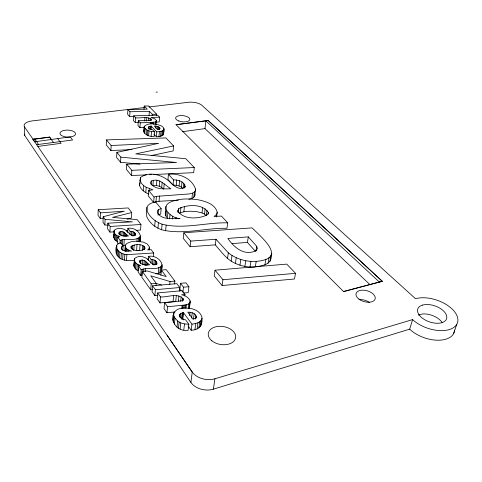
<?xml version="1.0" encoding="UTF-8"?>
<svg xmlns="http://www.w3.org/2000/svg" width="482" height="482" viewBox="0 0 482 482"><rect width="100%" height="100%" fill="white"/><g stroke="black" fill="none" stroke-linecap="round" stroke-linejoin="round"><path stroke-width="0.72" d="M134.9 260.16C128.79 260.876 120.922 261.25 117.12 255.34C115.361 251.345 114.716 243.374 120.693 242.85L123.103 246.224L122.838 250.538M116.168 253.345L116.487 245.615M34.62 141.81L72.204 136.605A7.814 3.507 2 0 0 72.288 130.869A7.814 3.507 2 0 0 60.238 132.454A7.814 3.507 2 0 0 68.366 137.111L70.378 137.051L72.583 139.967L53.46 142.491L49.604 137.069L33.029 139.22L34.62 141.81L36.566 141.557L34.885 139.111L33.029 139.22L24.582 127.007A11.357 4.971 1.1 0 1 32.113 120.922L144.504 107.522M156.319 136.749L156.716 131.845L151.27 126.115L149.137 126.495L148.257 127.561L148.751 128.345L150.42 129.248L152.493 129.64L154.529 131.797L154.144 136.707C150.408 136.539 145.594 135.737 143.889 131.899L144.245 126.35C148.709 122.229 156.71 123.754 161.838 126.145C165.109 127.826 163.97 131.966 163.314 134.779C161.524 136.605 158.674 136.478 156.319 136.749L153.854 134.129M143.889 131.899L144.245 126.35M184.799 295.93L184.974 294.442L182.118 290.664L157.722 292.948L160.56 296.918C167.495 297.539 177.966 292.285 183.262 299.021L182.865 300.407L182.069 300.786L164.621 302.6L164.031 308.607L166.953 312.746L174.966 311.956M118.97 232.583L118.958 233.252C120.717 236.68 125.26 236.108 128.501 236.035C125.754 234.234 123.29 230.101 119.409 232.041L118.891 234.005M127.128 219.147L131.375 218.045L131.737 212.514L128.212 207.935L98.226 209.706L98.003 215.267L100.25 218.442L103.214 218.219M100.25 218.442L100.485 212.863L98.226 209.706M148.974 106.992L189.167 102.196A10.08 4.205 6.3 0 1 202.223 105.612L415.508 298.707A26.667 14.785 18.9 0 1 451.767 308.685A26.667 14.785 18.9 0 1 448.85 329.7A26.667 14.785 18.9 0 1 412.61 319.59L214.924 378.768A16.701 11.562 8.5 0 1 192.246 372.032L100.943 238.548M151.366 155.578L173.116 150.926L173.586 145.938L165.904 137.912L106.492 139.907L106.269 144.955L110.902 150.577L131.935 149.577M100.485 212.863L124.338 211.2L103.232 216.713L102.985 222.304L104.853 224.943L108.522 225.275M104.853 224.943L105.106 219.334L103.232 216.713M110.902 150.577L111.143 145.498L106.492 139.907M105.106 219.334L132.423 221.847L107.854 223.178L107.582 228.811L109.926 232.113L113.656 231.866M109.926 232.113L110.203 226.468L107.854 223.178M111.143 145.498L158.638 143.323L116.885 152.39L116.62 157.512L120.56 162.301L140.027 164.145M117.825 241.819L115.204 240.175L113.565 237.391L114.198 230.288C118 226.938 124.314 228.341 127.646 231.752C129.471 233.77 132.086 237.126 135.129 235.234L135.496 234.565C135.231 232.137 132.297 231.107 130.152 231.318L127.911 228.305C135.496 227.136 142.949 233.668 139.955 241.699L139.666 240.512M114.011 233.83L113.565 237.391M114.126 231.703L114.198 230.288M114.324 239.18L114.626 233.493L113.866 231.715M115.204 240.175L115.511 234.481L114.626 233.493M120.56 162.301L120.849 157.144L116.885 152.39M116.379 241.078L116.692 235.379L115.511 234.481M116.795 247.615L116.879 246.182M116.692 235.379L119.843 236.644L117.771 237.054L117.451 242.759L118.241 243.874M118.066 237.548L118.144 236.126M117.12 255.34L117.445 249.555L116.487 247.573M119.289 234.168L119.409 232.041M118.277 256.779L118.608 250.995L117.445 249.555M120.126 235.252L120.337 231.709M119.988 243.247L120.151 240.385L117.771 237.054M143.998 109.42L144.232 106.052L147.227 109.119L127.899 109.559L127.622 114.33L129.67 116.548L133.394 116.451M119.56 257.972L119.904 252.176L118.608 250.995M121.084 243.597L121.295 240.024C127.121 237.927 136.78 241.837 140.376 236.029M121.819 235.855L122.073 231.607M121.006 258.924L121.356 253.128L119.904 252.176M120.849 157.144L176.532 162.512L126.724 164.199L126.411 169.399L131.484 175.55L146.474 174.858M121.645 249.555L121.819 246.676L123.103 246.224M129.67 116.548L129.959 111.764L127.899 109.559M122.765 239.771L122.422 245.489L125.326 245.242M123.187 236.204L123.446 231.956M122.639 259.653L122.994 253.857L121.356 253.128M124.332 236.156L124.549 232.619M123.916 245.332L124.266 239.62M125.29 236.294L125.465 233.463M124.977 251.086L125.453 245.085L126.844 243.41L131.297 241.675L136.153 241.175L143.359 242.121L147.191 243.982L149.227 246.573L149.221 249.917M124.464 260.166L124.826 254.363L122.994 253.857M125.181 249.393L125.453 245.085M125.236 251.411L125.29 246.055M155.692 122.097L159.241 121.982L159.632 117.192L157.644 115.18L133.737 115.807L133.436 120.621L135.315 122.651L138.882 122.555M126.645 236.264L126.736 234.848M190.167 300.967L189.354 308.564L190.167 300.967C188.811 297.37 185.1 295.52 181.563 294.731L184.974 294.442M125.923 251.062L126.103 248.182L125.507 247.097M127.646 232.529L127.911 228.305M131.484 175.55L131.815 170.315L126.724 164.199M126.874 251.315L127.013 249.152L126.103 248.182M135.315 122.651L135.623 117.825L133.737 115.807M126.489 260.455L126.862 254.659L124.826 254.363M128.14 251.393L128.236 249.947L127.013 249.152M129.923 234.855L130.152 231.318M135.623 117.825C140.636 118.548 147.323 115.794 151.583 119.476L150.679 120.301L138.316 120.705L137.991 125.555L139.925 127.646L144.341 127.519M131.435 235.584L131.719 231.348M131.164 248.338L131.309 246.188C135.279 244.079 142.817 243.314 145.16 247.983L144.775 248.947C140.858 251.23 133.002 251.917 130.809 247.115L131.309 246.188M139.925 127.646L140.256 122.783L138.316 120.705M132.785 235.957L133.074 231.722M132.201 249.766L132.496 245.465M133.93 235.873L134.171 232.342M134.821 235.252L134.972 233.131M133.779 250.7L134.177 244.97M135.279 235.24L135.376 233.824M138.587 268.685L138.424 270.872L135.623 269.07L133.803 266.01L134.502 258.611C138.376 254.827 145.166 256.49 148.595 260.135C150.547 262.226 153.306 266.052 156.548 263.925L156.903 263.184C156.572 260.605 153.529 259.376 151.191 259.635L148.727 256.322C156.162 254.918 164.603 261.979 161.584 269.848M148.89 194.077C144.865 192.475 140.949 189.824 139.515 185.528L140.431 177.551C148.601 171.194 161.078 174.424 168.441 180.66C172.683 184.455 178.226 190.962 184.522 187.444L185.16 186.179C183.937 181.346 177.972 179.672 173.538 179.907L168.435 174.213C179.214 173.086 191.872 178.286 195.547 189.083L194.734 195.927L193.794 197.325L191.908 198.47L188.86 199.253M134.249 262.244L133.803 266.01M134.351 260.792L134.502 258.611M140.244 180.184L140.431 177.551M144.684 121.024L144.931 117.59M144.365 128.543L143.901 131.237M144.184 132.622L144.534 127.73L144.239 127.013M134.665 267.98L135.081 262.148L134.213 260.19M136.966 241.434L137.171 238.59M144.769 133.387L145.118 128.489L144.534 127.73M137.008 244.657L136.593 250.381L139.623 250.513L140.045 244.796M135.623 269.07L136.045 263.238L135.081 262.148M146.552 121.072L146.805 117.638M138.424 241.723L138.683 238.168M146.498 134.833L146.853 129.929L145.118 128.489M136.888 270.059L137.31 264.22L136.045 263.238M139.34 241.831L139.653 237.572M143.226 190.854L143.618 185.528L141.654 183.612L139.888 180.232M148.414 120.621L148.619 117.873M131.737 212.514L112.529 217.376L137.25 219.659L140.955 224.473L140.545 230.071L136.063 230.372M147.498 135.382L147.86 130.471L146.853 129.929M149.059 115.379L149.36 111.306L129.959 111.764M139.816 241.807L140.184 236.843M148.317 128.333L148.42 126.941M137.31 264.22L140.654 265.6L138.509 266.064L138.075 271.908L140.678 275.596L141.853 275.186L142.304 269.324C148.064 267.016 159.018 271.119 162.054 264.769M138.75 266.492L138.858 265.034M148.926 129.278L149.137 126.495M148.607 135.828L148.974 130.917L147.86 130.471M150.041 120.41L150.197 118.349M139.852 262.69L140.015 260.509C144.148 258.364 146.733 262.973 149.667 264.859C146.287 265.076 140.25 265.51 139.575 261.117L140.015 260.509M150.053 129.7L150.312 126.224M150.492 123.886L150.595 122.506L155.312 121.988L156.252 121.404L156.391 120.614L154.614 118.747L151.047 117.427L159.632 117.192M145.781 192.613L146.185 187.275L143.618 185.528M150.456 129.646L150.721 126.17M151.264 120.488L151.366 119.114M150.709 129.616L150.974 126.133M151.113 123.862L151.221 122.482M140.69 263.768L140.961 260.135M151.005 129.592L151.27 126.115M152.179 115.662L152.282 114.3L149.36 111.306M151.944 123.838L152.047 122.458M142.389 250.483L142.774 245.477M151.143 136.43L151.517 131.514L148.974 130.917M140.678 275.596L141.13 269.733L138.509 266.064M152.794 123.802L152.902 122.422M142.437 264.365L142.774 260.009M143.594 249.634L143.871 246.055M146.962 207.314L146.54 212.791L146.769 216.749C149.577 222.955 155.234 227.522 161.59 229.751C182.949 235.15 205.326 227.811 226.938 228.305L227.709 222.841L221.461 216.081L214.044 216.484L216.484 214.46L217.231 212.237C215.159 204.067 205.531 201.349 198.247 199.807C189.221 198.482 179.629 198.409 171.026 201.783C158.259 207.326 172.339 218.623 180.063 218.635C172.683 218.226 161.741 220.437 157.433 212.67L157.343 210.959L158.488 209.537L161.157 208.658L155.559 201.898C152.216 202.554 148.227 203.766 146.962 207.314L147.197 211.249C150.035 217.448 155.728 221.967 162.091 224.19C183.534 229.583 206.007 222.316 227.709 222.841M153.403 124.44L153.565 122.368M174.58 284.031L174.888 281.09L166.26 269.673L161.368 270.065L166.236 276.578L147.161 270.968L142.304 271.372L141.847 277.246L150.709 289.778L152.86 289.592M146.185 187.275L152.939 189.781L148.643 190.517L148.227 195.873L153.638 202.434L159.036 201.283L178.334 200.187M144.443 249.688L144.666 246.826M149.155 190.739L149.312 188.733M143.877 264.738L144.22 260.388M143.606 271.962L143.835 269.034M155.096 124.748L155.312 121.988M156.566 115.56L156.674 114.198L148.558 105.968L144.232 106.052M151.125 184.949L151.438 180.985C159.415 177.418 164.88 185.395 170.917 188.811C164.055 188.83 154.897 189.932 150.643 183.268L150.595 182.003L151.438 180.985M155.716 128.17L155.879 126.085L154.294 125.965L157.686 129.507L159.789 128.941L160.163 128.399L158.698 126.856L155.879 126.085M155.981 124.85L156.391 120.614M145.052 265.468L145.401 261.111M145.16 271.788L145.389 268.86M146.1 265.672L146.389 262.033M157.156 129.14L157.379 126.362M153.312 180.382L152.884 185.66C156.843 184.961 160.892 186.299 163.723 189.119L164.193 183.829M158.47 129.64L158.698 126.856M147.655 265.016L147.769 263.558M148.378 260.654L148.727 256.322M158.982 136.52L159.385 131.616L162.223 130.935L163.994 129.266M159.566 129.694L159.741 127.61M153.638 202.434L154.077 197.042L148.643 190.517M156.457 185.51L156.897 180.238M160.566 136.225L160.976 131.327M150.89 263.256L151.191 259.635M155.981 201.747L156.433 196.361L189.438 193.927L192.499 193.155L194.391 192.023L195.331 190.637L195.547 189.083M161.813 135.828L162.223 130.935M154.686 226.233L155.156 220.684M162.723 135.34L163.139 130.453M176.02 124.699L208.164 120.572L382.214 281.229L208.182 120.434L176.02 124.699L343.612 291.616L382.172 281.392M163.314 134.779L163.729 129.893M152.396 264.726L152.824 259.659M163.651 132.056L163.946 128.574M159.337 186.203L159.789 180.925M153.348 256.569L153.656 252.972L151.155 249.664L147.619 249.893L148.902 248.881L149.396 247.766M150.709 289.778L151.215 283.85L142.304 271.372M159.036 201.283L159.5 195.903M158.072 214.327L158.488 209.537M153.812 265.124L154.252 260.057M179.352 291.23L179.75 287.531L176.816 283.645L152.601 285.784L152.083 291.724L154.861 295.647L157.801 295.382M157.951 228.215L158.433 222.66M161.711 187.486L162.169 182.208M155.047 265.082L155.427 260.738M156.035 264.498L156.295 261.599M161.157 208.658L160.675 214.116L158.018 215.008M156.554 264.546L156.746 262.365M156.777 264.636L156.903 263.184M154.861 295.647L155.397 289.694L152.601 285.784M156.066 285.639L156.264 283.416L150.739 275.782L170.025 281.518L174.888 281.09M161.59 229.751L162.091 224.19M155.746 273.8L158.289 273.451L158.819 267.618M168.435 174.213L167.959 179.431L172.574 184.636M157.722 292.948L157.174 298.918L159.994 302.901L175.689 301.605L176.322 295.647M158.289 273.451L159.843 272.969L160.379 267.149M167.881 212.652L167.368 218.135L165.916 215.918L165.296 213.815L165.989 206.429M165.916 215.918L166.423 210.447M161.368 266.48L160.831 272.3L159.843 272.969M160.892 275.174L161.368 270.065M161.35 271.48L161.892 265.666M165.621 230.836L166.145 225.275M159.994 302.901L160.56 296.918M169.598 218.744L169.989 214.629M173.538 179.907L173.038 185.154C176.52 184.986 180.238 185.829 182.798 188.317M165.296 213.815L165.489 211.869M172.472 219.015L172.737 216.261M176.249 185.245L176.767 180.003M179.093 185.974L179.617 180.732M175.99 218.93L176.129 217.557M169.724 284.464L170.025 281.518M166.953 312.746L167.561 306.715L164.621 302.6M177.587 211.953L178.611 208.736C187.341 204.446 202.44 203.452 208.351 212.586L208.182 213.942M178.201 212.815L178.611 208.736M181.455 187.185L181.991 181.931M167.14 335.309L192.222 372.218M179.244 213.46L180.431 212.743L180.991 207.314M183.317 188.04L183.793 183.443M184.425 188.058L184.769 184.769M173.056 301.66L173.677 295.701M185.022 187.498L185.16 186.179M180.431 212.743L183.871 211.785L184.449 206.368M191.203 330.266L191.95 324.187L183.54 312.697L182.196 313.005L180.551 313.662L179.581 314.65L179.418 315.945L181.304 318.602L185.678 319.94L188.83 324.266L188.101 330.357C170.622 332.574 165.904 306.54 185.715 308.082C191.969 307.968 199.644 310.239 201.831 316.77C203.049 325.079 199.524 329.899 191.203 330.266L188.125 326.019M172.99 321.205L173.58 313.77M173.478 317.21L173.978 312.505M173.478 322.675L174.129 316.608L173.634 315.144M183.829 232.758L183.226 238.343L190.137 246.736L215.243 244.862C221.292 251.652 226.691 259.696 235.367 263.395C241.578 266.203 248.441 267.492 255.249 267.058L256.201 261.395C286.736 258.707 264.076 239.566 252.062 227.89L183.829 232.758L190.782 241.102L190.137 246.736M174.388 324.211L175.038 318.138L174.129 316.608M178.34 301.196L178.906 295.984M183.479 293.02L188.233 292.616L188.92 286.724L185.938 282.856L180.509 283.296L179.864 289.182L181.124 290.851M173.586 145.938L135.749 153.872L185.835 158.729L194.27 167.537L193.704 172.664L153.222 174.544M176.996 327.085L177.665 321L175.038 318.138M191.908 198.47L192.499 193.155M180.684 301.298L181.184 296.828M179.352 316.668L179.581 314.65M178.479 328.146L179.159 322.06L177.665 321M182.883 292.339L183.461 287.176L180.509 283.296M180.099 317.692L180.551 313.662M193.794 197.325L194.391 192.023M182.576 301.28L182.913 298.298M181.816 308.643L182.196 305.305C184.943 304.986 188.227 305.01 190.065 302.588M183.094 300.509L183.262 299.021M180.105 328.983L180.798 322.892L179.159 322.06M182.196 313.005L181.515 319.042L182.847 318.735L183.726 319.952M182.696 308.54L183.07 305.208M182.082 318.897L182.768 312.86M182.431 318.807L183.124 312.77M183.865 308.42L184.245 305.088M182.847 318.735L183.54 312.697M369.875 284.543L204.989 128.604L205.874 120.874L379.448 282.115M185.064 308.275L185.45 304.949M185.992 308.112L186.377 304.787M183.787 330.025L184.498 323.934L180.798 322.892M188.257 308.516L188.805 303.865M189.679 315.608L190.083 312.264L187.817 312.149L193.053 319.229L195.975 317.867L196.445 316.71C195.674 313.933 192.74 312.583 190.083 312.264M207.019 210.266L206.35 215.677L204.495 214.122L202.048 212.942L202.693 207.543M191.589 318.072L192.24 312.716M204.495 214.122L205.151 208.718M193.511 318.994L194.174 313.637M195.24 319.132L195.74 315.108M196.276 318.054L196.445 316.71M194.963 329.567L195.728 323.494C198.391 322.777 201.687 321.325 201.994 318.204M197.186 328.82L197.963 322.753M454.622 330.08A26.456 14.924 19.2 0 1 437.421 340.22A26.456 14.924 19.2 0 1 409.664 329.158L213.369 389.173A16.551 11.64 8.5 0 1 190.914 382.437L192.246 372.032M198.903 327.887L199.687 321.825M200.138 326.796L200.928 320.741M201.223 321.464L201.398 320.12M200.904 325.579L201.693 319.53M216.219 216.496L216.484 214.46M216.611 216.972L217.231 212.237M215.243 244.862L215.99 239.277L190.782 241.102M215.014 270.197L214.225 275.969L222.106 285.531L294.43 279.018L295.574 273.336L286.742 264.112L215.014 270.197L222.943 279.723L222.106 285.531M194.734 195.927L194.951 194.367M227.51 258.466L228.329 252.815L215.99 239.277M231.179 261.13L232.017 255.466L228.329 252.815M213.369 389.173L214.924 378.768M235.367 263.395L236.222 257.725L232.017 255.466M239.952 265.196L240.831 259.521L236.222 257.725M255.364 251.303L247.435 242.41L248.308 236.879L227.847 238.433C234.083 247.64 244.862 256.647 256.358 250.417L257.376 248.495L256.719 246.302L248.308 236.879M244.862 266.45L245.766 260.78L240.831 259.521M250.007 267.1L250.935 261.431L256.201 261.395M255.906 251.176L256.719 246.302M256.731 266.823L264.901 264.871L265.895 259.232M264.901 264.871L268.04 263.178L269.04 257.557M268.04 263.178L269.968 261.208L270.968 255.599M269.968 261.208L270.818 259.009L271.818 253.412M139.515 185.528L140.057 182.823M208.351 212.586L207.772 214.52C199.59 219.183 182.805 220.111 177.725 210.586M409.664 329.158L412.61 319.59M172.936 319.825L173.333 318.554M453.484 333.845L456.773 324.326M121.819 246.676L121.217 248.236C122.94 252.038 128.206 250.923 131.55 251.086L128.236 249.947M418.346 315.047L422.726 313.945A15.111 8.519 19.2 0 1 442.048 322.289M141.13 269.733L142.304 269.324M120.151 240.385L121.295 240.024M154.077 197.042L156.433 196.361M343.654 291.453L382.214 281.229M191.95 324.187L195.728 323.494M182.702 131.67L204.989 128.604M32.945 139.376L49.598 137.195M53.46 142.491L36.656 144.66L33.029 139.22M37.867 146.432L61.118 143.311L57.689 138.665M156.132 92.189L157.421 92.044M183.871 211.785L189.763 211.206L196.18 211.532L202.048 212.942M167.561 306.715L182.196 305.305M155.397 289.694L179.75 287.531M222.943 279.723L295.574 273.336M151.215 283.85L156.264 283.416M156.716 131.845L159.385 131.616M183.461 287.176L188.92 286.724M147.317 259.183L148.781 259.069M232.149 243.597L247.435 242.41M153.656 252.972L126.862 254.659M126.356 231.017L127.85 230.92M110.203 226.468L140.955 224.473M34.704 141.666L36.566 141.557M149.474 174.719L151.722 174.611M131.815 170.315L194.27 167.537M140.256 122.783L150.595 122.506M152.282 114.3L156.674 114.198M184.498 323.934L188.83 324.266M151.517 131.514L154.529 131.797M245.766 260.78L250.935 261.431M155.927 283.368L161.615 285.073M49.604 137.069L51.339 139.497M36.656 144.66L100.937 238.729M24.233 134.123A11.285 5.037 0.9 0 0 24.715 135.43L190.914 382.437M36.566 141.425L38.614 144.727M163.531 133.448L163.579 134.147M270.715 257.201L270.818 259.009M24.582 127.007L24.715 135.43M359.464 299.593A9.827 5.694 16 0 1 369.369 302.401M422.527 305.058L420.027 306.184A15.231 8.447 18.9 0 0 428.594 321.578A15.231 8.447 18.9 0 0 446.742 316.3A15.231 8.447 18.9 0 0 425.684 304.54L422.527 305.058M211.863 340.81A13.851 9.08 9.1 0 0 235.108 339.43A13.851 9.08 9.1 0 0 218.967 326.332A13.851 9.08 9.1 0 0 211.863 340.81M178.798 120.982A7.176 3.097 6 0 0 189.854 119.506A7.176 3.097 6 0 0 179.521 115.668A7.176 3.097 6 0 0 178.798 120.982M358.897 299.105A9.905 5.639 15.8 0 0 374.978 299.364A9.905 5.639 15.8 0 0 362.976 290.146A9.905 5.639 15.8 0 0 358.897 299.105"/></g></svg>
